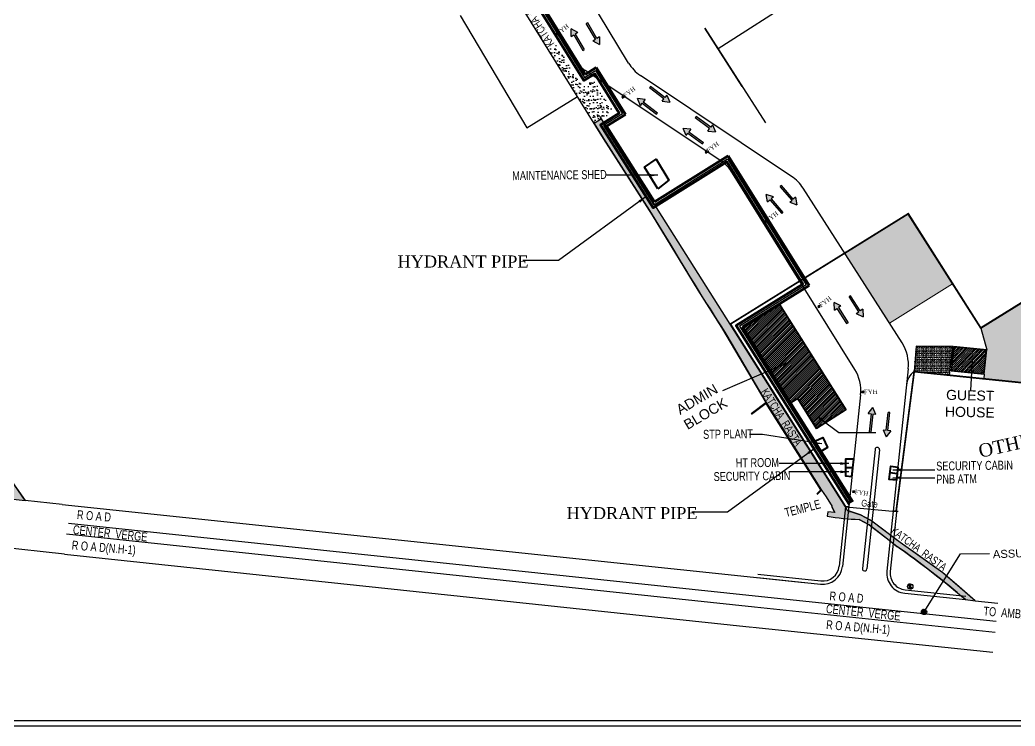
# Model space of a CAD drawing. Header units: inches. Extents: x -1774894 to -657573, y 144736 to 934842.
# Drawn here: x -1333453 to -887333, y 144736 to 461071 of the extents above; entities that cross this region are included whole.
import ezdxf

# ---------------------------------------------------------------- set-up
doc = ezdxf.new("R2010")
doc.units = ezdxf.units.IN
doc.header["$MEASUREMENT"] = 0
for name, color, linetype in [('6', 6, 'Continuous'), ('7', 7, 'Continuous'), ('A-ANNO-DIMS', 8, 'Continuous'), ('A-ANNO-TEXT', 7, 'Continuous'), ('A-OTHERS PROPERTY-HATCH', 9, 'Continuous'), ('A-WALL-PRHT-EXTR', 8, 'Continuous'), ('C-ROAD-OTLN', 142, 'Continuous'), ('FENCE EXIM AREA', 7, 'FENCELINE1'), ('HATCH', 9, 'Continuous'), ('hatch - 3', 42, 'Continuous'), ('I-LEGEND-TEXT', 1, 'Continuous'), ('siding cl', 7, 'Continuous')]:
    doc.layers.add(name, color=color, linetype=linetype)
for name, color, linetype, lineweight in [('IR PROP. DETAILS', 190, 'Continuous', 0), ('P FIRE', 6, 'Continuous', 35), ('P FIXTURE', 54, 'Continuous', 30), ('P TEXT', 255, 'Continuous', 20)]:
    doc.layers.add(name, color=color, linetype=linetype, lineweight=lineweight)
doc.layers.add('PAVED AREA', color=7, linetype='Continuous', true_color=0xf2f2f2)
doc.styles.add('2MM', font='romans', dxfattribs={"height": 0.078740157480315})
doc.styles.add('ANNO', font='arial.ttf')
doc.styles.add('ARIAL', font='arial.ttf')
doc.styles.add('SWISS', font='swisscl.ttf')
doc.styles.add('TIMES', font='times.ttf')
doc.linetypes.add('FENCELINE1', pattern='A,0.25,-0.1,[133,ltypeshp.shx,S=0.1,R=0,X=-0.1,Y=0],-0.1,1', length=1.45)
doc.dimstyles.new('Architectural Metric', dxfattribs={"dimscale": 1500, "dimtxt": 2.38, "dimasz": 1.5, "dimexe": 1.5, "dimexo": 2.38, "dimgap": 0.5, "dimtad": 1, "dimtoh": 1, "dimdec": 0, "dimrnd": 1, "dimzin": 0, "dimdsep": 46, "dimtxsty": 'ANNO', "dimblk": 'ARCHTICK', "dimcen": 2.38, "dimdle": 1.5, "dimclrd": 256, "dimclre": 256, "dimclrt": 256, "dimadec": 0, "dimazin": 0, "dimtfac": 1, "dimtdec": 0, "dimtofl": 0, "dimtmove": 0, "dimatfit": 3, "dimfxl": 1, "dimtolj": 1, "dimtzin": 0, "dimlwd": 25, "dimarcsym": 0})
pattern_1 = [(90, (-1267735.336514018, 1.455192e-10), (-353.5533905, 353.5533905), [93.75, -613.3567814999999]), (45, (-1267735.336514018, 1.455192e-10), (-353.5533905932737, 353.5533905932738), [93.75, -406.25]), (135, (-1267735.336514018, 1.455192e-10), (-353.5533905932738, -353.5533905932737), [93.75, -406.25])]
pattern_2 = [(37.5, (-2076079.728317157, 92123.79814819814), (-94.49003716441223, 2890.235653519738), [0, -2280, 0, -2550, 0, -2437.5]), (7.5, (-2076079.728317157, 92123.79814819814), (2654.665057901591, 4233.219097844611), [0, -1230, 0, -2055, 0, -787.5]), (327.5, (-2077924.728317157, 92123.79814819814), (4671.212792627242, 8.488580305447414), [0, -750, 0, -2700, 0, -3525]), (317.5, (-2077924.728317157, 92123.79814819814), (4509.189906858441, 1316.513347401374), [0, -375, 0, -1770, 0, -2025])]

# ---------------------------------------------------------------- blocks, each defined once
blk = doc.blocks.new('_ArchTick')
at = {"color": 0, "linetype": 'ByBlock', "const_width": 0.15}
blk.add_lwpolyline([(-0.5, -0.5), (0.5, 0.5)], dxfattribs=at)
blk = doc.blocks.new('A$C504613C0')
at = {"layer": 'P FIXTURE', "ltscale": 7.5}
blk.add_hatch(color=256, dxfattribs=at).paths.add_polyline_path([(900.0002191355453, 2041.371434570785), (0.0002191355451941, 2041.371434570785), (0.0002191355451941, 1441.371434570785)])
blk.add_line((900.0002191355452, 2041.371434570785), (0.0002191355451941, 1441.371434570785), dxfattribs=at)
blk.add_lwpolyline([(0.0002191355451941, 2041.371434570785), (0.0002191355451941, 1441.371434570785), (900.0002191355452, 1441.371434570785), (900.0002191355452, 2041.371434570785)], close=True, dxfattribs=at)
at = {"layer": 'P TEXT', "ltscale": 3, "insert": (942.0070013701916, 2748.13721560211), "char_height": 2000, "width": 301259.3275779793, "attachment_point": 1, "style": '2MM'}
blk.add_mtext('{\\fBookman Old Style|b0|i0|c0|p18;FYH}', dxfattribs=at)
blk = doc.blocks.new('XZCZXDC')
at = {"layer": 'IR PROP. DETAILS'}
h = blk.add_hatch(color=256, dxfattribs=at)
h.set_gradient(color1=(96, 92, 93), color2=(117, 112, 114), one_color=1, tint=0.449999988079071, name='CYLINDER')
h.paths.add_polyline_path([(-17331.49261007831, 724407.753500686), (-17331.4926100783, 723057.2420925321), (-25421.62979513594, 723057.2420925321), (-25421.62979513594, 722285.5229168712), (-17331.49261007831, 722285.5229168711), (-17331.4926100783, 720935.0115087171), (-14359.78043386733, 722671.3825047016)])
at = {"layer": 'siding cl'}
for p, q in [((-17331.49261007831, 723057.2420925321), (-25421.62979513593, 723057.2420925321)), ((-25421.62979513593, 723057.2420925321), (-25421.62979513594, 722285.5229168712)), ((-17331.49261007831, 724407.753500686), (-17331.49261007831, 723057.2420925321)), ((-17331.49261007831, 722285.5229168711), (-25421.62979513594, 722285.5229168711)), ((-17331.49261007831, 720935.0115087172), (-17331.49261007831, 722285.5229168711))]:
    blk.add_line(p, q, dxfattribs=at)
for points in [[(-17331.49261007831, 724407.753500686), (-14359.78043386713, 722671.3825047016)], [(-17331.49261007831, 720935.0115087172), (-14359.78043386713, 722671.3825047016)]]:
    blk.add_lwpolyline(points, dxfattribs=at)

msp = doc.modelspace()

# ---------------------------------------------------------------- hatches: boundary and pattern name
at = {"layer": '7', "linetype": 'Continuous'}
h = msp.add_hatch(dxfattribs=at)
h.set_pattern_fill('ANSI31', color=256, scale=1000.000000000068, angle=12.62264734379995, style=0)
h.set_pattern_definition([(57.62264734379995, (-4009635.417093687, -2006389.510975949), (-105.5674570223859, 66.9366268781811), [])])
h.paths.add_polyline_path([(-933764.4721319488, 208327.1000759935, 0.3804091175467957), (-935310.5844537254, 207934.6991297582), (-934363.080807177, 207271.4670621827)])
h.paths.add_polyline_path([(-933344.6432808288, 206558.5828123365), (-934363.080807177, 207271.4670621828), (-934947.4985517357, 206240.8594372971, 0.39300515389539)])
h = msp.add_hatch(dxfattribs=at)
h.set_pattern_fill('ANSI31', color=256, scale=1000.000000000068, angle=12.62264734379995, style=0)
h.set_pattern_definition([(57.62264734379995, (-4003455.48204229, -2017767.86124128), (-105.5674570223859, 66.9366268781811), [])])
h.paths.add_polyline_path([(-927584.5370805528, 196948.7498106626, 0.3804091175461606), (-929130.6494023273, 196556.3488644276), (-928183.1457557798, 195893.1167968525)])
h.paths.add_polyline_path([(-927164.7082294308, 195180.2325470054), (-928183.1457557798, 195893.1167968525), (-928767.5635003384, 194862.5091719658, 0.3930051538956505)])
at = {"layer": 'A-OTHERS PROPERTY-HATCH', "linetype": 'Continuous'}
h = msp.add_hatch(dxfattribs=at)
h.set_pattern_fill('AR-SAND', color=256, scale=1500, style=0)
h.set_pattern_definition(pattern_2)
edge = h.paths.add_edge_path()
edge.add_line((-1331064.197090631, 245833.6199361929), (-1338763.831338587, 256897.8881470984))
edge.add_line((-1338763.831338587, 256897.8881470984), (-1347045.875589505, 267266.0533633778))
edge.add_line((-1347045.875589505, 267266.0533633778), (-1361755.999232891, 286073.1304749207))
edge.add_line((-1361755.999232891, 286073.1304749206), (-1380429.733749721, 310003.1137749031))
edge.add_line((-1380429.733749721, 310003.1137749031), (-1400350.711506605, 335498.0714486162))
edge.add_line((-1400350.711506605, 335498.0714486162), (-1415715.576276043, 355162.0950592942))
edge.add_line((-1415715.576276043, 355162.0950592942), (-1420404.181562288, 360893.9645612092))
edge.add_line((-1420404.181562288, 360893.9645612092), (-1423483.695495385, 364658.7028823526))
edge.add_line((-1423483.695495385, 364658.7028823525), (-1425585.371958609, 367228.0245648119))
edge.add_line((-1425585.371958609, 367228.024564812), (-1427837.789095036, 369981.6283129792))
edge.add_line((-1427837.789095037, 369981.6283129792), (-1430370.09538735, 373077.3995115058))
edge.add_line((-1430370.09538735, 373077.3995115058), (-1433065.037586873, 376371.9948249964))
edge.add_line((-1433065.037586873, 376371.9948249964), (-1436810.406672419, 380950.7481053883))
edge.add_line((-1436810.406672419, 380950.7481053883), (-1440685.54071896, 385688.1404216835))
edge.add_line((-1440685.54071896, 385688.1404216835), (-1444603.776509049, 390478.2250748767))
edge.add_line((-1444603.776509049, 390478.2250748767), (-1448377.847784, 395092.0670850819))
edge.add_line((-1448377.847784, 395092.0670850819), (-1451676.016845983, 399124.1136115829))
edge.add_line((-1451676.016845983, 399124.1136115829), (-1455745.054625947, 404098.5552907615))
edge.add_line((-1455745.054625947, 404098.5552907614), (-1458661.559415597, 407676.9631265055))
edge.add_line((-1458661.559415597, 407676.9631265055), (-1461570.272760208, 411390.2146308623))
edge.add_line((-1461570.272760208, 411390.2146308623), (-1464584.510070304, 415238.1775959775))
edge.add_line((-1464584.510070304, 415238.1775959775), (-1468638.487898023, 420413.4690337867))
edge.add_line((-1468638.487898023, 420413.4690337867), (-1472819.417581726, 425750.8266893237))
edge.add_line((-1472819.417581726, 425750.8266893237), (-1477684.907430902, 431962.0910393685))
edge.add_line((-1477684.907430902, 431962.0910393686), (-1482333.986753037, 437897.0865997862))
edge.add_line((-1482333.986753037, 437897.0865997862), (-1486841.11203765, 443650.864219165))
edge.add_line((-1486841.11203765, 443650.864219165), (-1491642.205564099, 449779.9204882102))
edge.add_line((-1491642.205564099, 449779.9204882102), (-1495719.595310005, 454985.0994845823))
edge.add_line((-1495719.595310005, 454985.0994845823), (-1499253.293052144, 459496.2035028753))
edge.add_line((-1499253.293052144, 459496.2035028753), (-1502896.210212746, 464146.7365820158))
edge.add_line((-1502896.210212745, 464146.7365820159), (-1506814.747180752, 469149.1247748177))
edge.add_line((-1506814.747180752, 469149.1247748176), (-1512771.630488106, 476753.6575292369))
edge.add_line((-1512771.630488106, 476753.6575292369), (-1518653.614322038, 484262.5739236341))
edge.add_line((-1518653.614322039, 484262.5739236341), (-1521182.213779247, 487461.4928682192))
edge.add_line((-1521182.213779247, 487461.4928682192), (-1523480.428812507, 490352.1750284416))
edge.add_line((-1523480.428812507, 490352.1750284417), (-1526732.931117119, 493764.7774493112))
edge.add_line((-1526732.931117119, 493764.7774493112), (-1531743.926606373, 498977.1612433774))
edge.add_line((-1531743.926606373, 498977.1612433774), (-1539031.449579113, 506557.5645232161))
edge.add_line((-1539031.449579113, 506557.5645232161), (-1548518.27057789, 516425.6540350262))
edge.add_line((-1548518.27057789, 516425.6540350262), (-1555786.836360849, 523986.3382492597))
edge.add_line((-1555786.836360849, 523986.3382492596), (-1560732.286511516, 529130.5424847213))
edge.add_line((-1560732.286511516, 529130.5424847213), (-1565583.101286366, 534176.3080166732))
edge.add_line((-1565583.101286366, 534176.3080166733), (-1569988.88737723, 538759.1594818948))
edge.add_line((-1569988.88737723, 538759.1594818948), (-1572698.207764247, 541686.8324729571))
edge.add_line((-1572698.207764247, 541686.8324729571), (-1576082.050277356, 545544.9050503367))
edge.add_line((-1576082.050277357, 545544.9050503367), (-1579910.575119368, 549909.9801528448))
edge.add_line((-1579910.575119368, 549909.9801528448), (-1583409.789383583, 553899.5933050063))
edge.add_line((-1583409.789383583, 553899.5933050063), (-1587419.111680516, 558470.8037995108))
edge.add_line((-1587419.111680517, 558470.8037995108), (-1593807.68499608, 553927.2765661788))
edge.add_line((-1593807.68499608, 553927.2765661788), (-1588968.988123816, 548667.1828352915))
edge.add_line((-1588968.988123816, 548667.1828352915), (-1581009.060771569, 540014.0340497422))
edge.add_line((-1581009.060771569, 540014.034049742), (-1572711.759413545, 530994.1297224431))
edge.add_line((-1572711.759413546, 530994.1297224431), (-1564415.461366285, 521975.3160831524))
edge.add_line((-1564415.461366285, 521975.3160831524), (-1555005.841804762, 511746.2229673354))
edge.add_line((-1555005.841804762, 511746.2229673354), (-1544067.13848324, 499854.8798465466))
edge.add_line((-1544067.13848324, 499854.8798465466), (-1534690.786403476, 489661.9514413658))
edge.add_line((-1534690.786403476, 489661.9514413658), (-1526905.514328908, 481198.6684720553))
edge.add_line((-1526905.514328908, 481198.6684720553), (-1522595.522192173, 475909.7815782527))
edge.add_line((-1522595.522192173, 475909.7815782527), (-1515758.756863112, 467237.5778077936))
edge.add_line((-1515758.756863112, 467237.5778077936), (-1495331.188129842, 441325.9031980258))
edge.add_line((-1495331.188129842, 441325.9031980258), (-1481552.671530299, 423848.3245691427))
edge.add_line((-1481552.671530299, 423848.3245691427), (-1455882.218445061, 391286.2298766567))
edge.add_line((-1455882.218445061, 391286.2298766567), (-1429991.068903051, 359586.5019568664))
edge.add_line((-1429991.068903051, 359586.5019568664), (-1404518.726367236, 328867.965153771))
edge.add_line((-1404518.726367236, 328867.965153771), (-1370937.453327902, 288454.6290353383))
edge.add_line((-1370937.453327902, 288454.6290353383), (-1349501.547191259, 263070.6268640359))
edge.add_arc((-1357639.324186458, 257065.0420080089), 10113.87482058791, -61.089375583790286, 36.42689454556847, ccw=False)
edge.add_line((-1352749.824874008, 248211.609884811), (-1331064.197090632, 245833.6199361929))
h = msp.add_hatch(dxfattribs=at)
h.set_pattern_fill('AR-SAND', color=256, scale=1500, style=0)
h.set_pattern_definition([(37.5, (-1097809.802891887, 453737.1754866317), (-94.49003716441223, 2890.235653519738), [0, -2280, 0, -2550, 0, -2437.5]), (7.5, (-1097809.802891887, 453737.1754866317), (2654.665057901591, 4233.219097844611), [0, -1230, 0, -2055, 0, -787.5]), (327.5, (-1099654.802891887, 453737.1754866317), (4671.212792627242, 8.488580305446746), [0, -750, 0, -2700, 0, -3525]), (317.5, (-1099654.802891887, 453737.1754866317), (4509.18990685844, 1316.513347401374), [0, -375, 0, -1770, 0, -2025])])
h.paths.add_polyline_path([(-1114294.183856231, 476302.9695448612), (-1110696.274230887, 478534.6637205224), (-1081325.421927544, 431132.1077786071), (-1084852.388662653, 428939.687252741), (-1093044.401155863, 442118.2518648977), (-1111371.327738332, 471600.9444644927)])
h = msp.add_hatch(dxfattribs=at)
h.set_pattern_fill('AR-SAND', color=256, scale=1500, style=0)
h.set_pattern_definition([(37.5, (-1074418.451968813, 425550.6620819962), (-94.49003716441223, 2890.235653519738), [0, -2280, 0, -2550, 0, -2437.5]), (7.5, (-1074418.451968813, 425550.6620819962), (2654.665057901591, 4233.219097844611), [0, -1230, 0, -2055, 0, -787.5]), (327.5, (-1076263.451968813, 425550.6620819962), (4671.212792627242, 8.488580305446746), [0, -750, 0, -2700, 0, -3525]), (317.5, (-1076263.451968813, 425550.6620819962), (4509.18990685844, 1316.513347401374), [0, -375, 0, -1770, 0, -2025])])
h.paths.add_polyline_path([(-1067522.32401237, 419956.3944556548), (-1076351.85616047, 434206.6581956578), (-1084844.721684256, 428927.3533152294), (-1076002.1612755, 414702.2463857293)])
h = msp.add_hatch(dxfattribs=at)
h.set_pattern_fill('AR-SAND', color=256, scale=1500, style=0)
h.set_pattern_definition(pattern_2)
edge = h.paths.add_edge_path()
edge.add_line((-999858.758778756, 300700.4474011751), (-1015093.689132324, 324819.5897173077))
edge.add_line((-1015093.689132324, 324819.5897173077), (-1047388.3655691, 375876.0002403563))
edge.add_line((-1047388.3655691, 375876.0002403563), (-1072728.791063608, 416730.4423578078))
edge.add_line((-1072728.791063608, 416730.4423578078), (-1075992.370290833, 414708.312927055))
edge.add_line((-1075992.370290833, 414708.312927055), (-1071815.090292624, 407966.4674145315))
edge.add_line((-1071815.090292624, 407966.4674145315), (-1062809.433017995, 393901.7697201008))
edge.add_line((-1062809.433017995, 393901.7697201008), (-1051159.861284297, 375707.9056069633))
edge.add_line((-1051159.861284297, 375707.9056069633), (-1045944.247319275, 367222.7101097586))
edge.add_line((-1045944.247319275, 367222.7101097586), (-1041638.008875847, 360118.195837041))
edge.add_line((-1041638.008875847, 360118.195837041), (-1037410.170603796, 353143.0276615782))
edge.add_line((-1037410.170603796, 353143.0276615782), (-1035039.121652574, 349231.2259031339))
edge.add_line((-1035039.121652574, 349231.2259031339), (-1033095.500008591, 346024.6018641118))
edge.add_line((-1033095.500008591, 346024.6018641118), (-1031222.59652946, 342934.6500015458))
edge.add_line((-1031222.59652946, 342934.6500015458), (-1029458.644286838, 340024.4479658836))
edge.add_line((-1029458.644286838, 340024.4479658836), (-1027862.403311714, 337525.4640121954))
edge.add_line((-1027862.403311714, 337525.4640121954), (-1025748.175867866, 334215.5499459824))
edge.add_line((-1025748.175867866, 334215.5499459824), (-1024098.424936267, 331632.7938521981))
edge.add_line((-1024098.424936267, 331632.7938521981), (-1022245.985931815, 328732.7208560423))
edge.add_line((-1022245.985931815, 328732.7208560423), (-1020700.618335252, 326313.381366237))
edge.add_line((-1020700.618335252, 326313.381366237), (-1018926.989329672, 323536.6888155435))
edge.add_line((-1018926.989329672, 323536.6888155435), (-1017048.890934727, 320386.5158552645))
edge.add_line((-1017048.890934727, 320386.5158552645), (-1014231.640176471, 315625.8921934687))
edge.add_line((-1014231.640176471, 315625.8921934687), (-1011087.282161404, 310312.5188191569))
edge.add_line((-1011087.282161404, 310312.5188191569), (-1007024.027681822, 303446.3833277736))
edge.add_line((-1007024.027681822, 303446.3833277736), (-1003805.467641896, 298007.6224939804))
edge.add_line((-1003805.467641896, 298007.6224939804), (-998873.8258204958, 289674.075798626))
edge.add_line((-998873.8258204958, 289674.075798626), (-994398.6052456556, 282600.4631633827))
edge.add_line((-994398.6052456556, 282600.4631633827), (-988800.7336113172, 273752.3684469472))
edge.add_line((-988800.7336113172, 273752.3684469472), (-974064.8603434296, 250460.5870484823))
edge.add_line((-974064.8603434296, 250460.5870484823), (-972030.0547466791, 247362.7965159493))
edge.add_line((-972030.0547466791, 247362.7965159493), (-969394.7909175128, 243057.3820668661))
edge.add_line((-969394.7909175128, 243057.3820668661), (-969522.5037186298, 242892.7695762389))
edge.add_line((-969522.5037186298, 242892.7695762389), (-968101.3514053308, 240478.24617788))
edge.add_line((-968101.3514053308, 240478.24617788), (-971287.0027448314, 240782.1592058981))
edge.add_line((-971287.0027448314, 240782.1592058981), (-971509.4791815126, 238791.2901795244))
edge.add_arc((-953535.2531459203, 340738.8795232676), 103519.9679993145, 260.0010272246634, 267.9909419407226)
edge.add_line((-957164.4036909266, 237282.5455417237), (-952706.17486617, 234873.0607956181))
edge.add_line((-952706.17486617, 234873.0607956181), (-943257.7885276206, 227547.1017845499))
edge.add_line((-943257.7885276206, 227547.1017845499), (-940302.4882491172, 225255.6619629813))
edge.add_line((-940302.4882491172, 225255.6619629813), (-939873.6849107174, 224958.8877522408))
edge.add_line((-939873.6849107174, 224958.8877522408), (-939137.9241790331, 224447.4223950265))
edge.add_line((-939137.9241790331, 224447.4223950265), (-938303.5769378092, 223863.9730644908))
edge.add_line((-938303.5769378092, 223863.9730644908), (-936964.0998909622, 222919.5651833118))
edge.add_line((-936964.0998909622, 222919.5651833118), (-935682.180312355, 222006.7431367034))
edge.add_line((-935682.180312355, 222006.7431367034), (-933738.199282098, 220605.5007380593))
edge.add_line((-933738.199282098, 220605.5007380593), (-932470.1532453292, 219680.3201913535))
edge.add_line((-932470.1532453292, 219680.3201913535), (-929679.097373244, 217612.3998283287))
edge.add_line((-929679.097373244, 217612.3998283287), (-926431.7278954034, 215150.7232912967))
edge.add_line((-926431.7278954034, 215150.7232912967), (-924039.1146422588, 213297.78411893))
edge.add_line((-924039.1146422588, 213297.78411893), (-921963.3824834166, 211662.7018598831))
edge.add_line((-921963.3824834166, 211662.7018598831), (-919457.1590824215, 209653.7064370024))
edge.add_line((-919457.1590824215, 209653.7064370024), (-916895.9679139482, 207560.4566368642))
edge.add_line((-916895.9679139482, 207560.4566368642), (-913226.6428043214, 204488.8029280393))
edge.add_line((-913226.6428043214, 204488.8029280393), (-909621.4762987248, 201384.766940225))
edge.add_line((-909621.4762987248, 201384.766940225), (-905197.6401521278, 200916.9939128714))
edge.add_line((-905197.6401521278, 200916.9939128714), (-913628.0854101864, 208187.2804388435))
edge.add_line((-913628.0854101864, 208187.2804388435), (-919722.720707674, 213443.2003253625))
edge.add_line((-919722.720707674, 213443.2003253625), (-926572.558056065, 218282.1587194231))
edge.add_line((-926572.558056065, 218282.1587194231), (-932884.4941136081, 222741.125321834))
edge.add_line((-932884.4941136081, 222741.125321834), (-935232.8227722698, 224400.0646654833))
edge.add_line((-935232.8227722698, 224400.0646654833), (-936955.8549037226, 225617.2732460181))
edge.add_line((-936955.8549037226, 225617.2732460181), (-938199.497206442, 226495.8245245185))
edge.add_line((-938199.497206442, 226495.8245245185), (-941032.573307045, 228619.0332778404))
edge.add_line((-941032.573307045, 228619.0332778404), (-952081.8023508902, 237030.0151210873))
edge.add_line((-952081.8023508902, 237030.0151210873), (-956603.0566720938, 239324.513838239))
edge.add_line((-956603.0566720938, 239324.513838239), (-962457.4795746956, 241382.3978188093))
edge.add_line((-962457.4795746956, 241382.3978188093), (-963357.8303986765, 242914.0928961876))
edge.add_line((-963357.8303986765, 242914.0928961876), (-967959.7435581431, 250199.6003349329))
edge.add_line((-967959.7435581431, 250199.6003349329), (-971794.3441364906, 256270.338758297))
edge.add_line((-971794.3441364906, 256270.338758297), (-976025.8736432478, 262969.4742331421))
edge.add_line((-976025.8736432478, 262969.4742331421), (-977839.3656768426, 265840.4996617027))
edge.add_line((-977839.3656768426, 265840.4996617027), (-979674.3477597804, 268745.5470087398))
edge.add_line((-979674.3477597804, 268745.5470087398), (-981434.2532075848, 271531.736966516))
edge.add_line((-981434.2532075848, 271531.736966516), (-983144.343710719, 274239.0625178204))
edge.add_line((-983144.343710719, 274239.0625178204), (-987713.1577568998, 281472.169177213))
edge.add_line((-987713.1577568998, 281472.169177213), (-994539.3069207602, 292278.970346194))
edge.add_line((-994539.3069207602, 292278.970346194), (-999858.758778756, 300700.4474011751))
h.paths.add_polyline_path([(-1002694.945561278, 294305.6691050086), (-997638.2091908568, 297535.1299392754), (-973647.928707732, 259970.8026161456), (-978704.6650781533, 256741.3417818789)], flags=25)
at = {"layer": 'HATCH'}
h = msp.add_hatch(dxfattribs=at)
h.set_pattern_fill('GRASS', color=3, scale=500, style=0)
h.set_pattern_definition(pattern_1)
h.paths.add_polyline_path([(-935262.1972928684, 374056.7513952767), (-963633.6578331266, 356453.7436503214), (-943696.5763527418, 325280.5334282599), (-915384.1439029016, 342846.917329641)])
h = msp.add_hatch(dxfattribs=at)
h.set_pattern_fill('GRASS', color=3, scale=500, style=0)
h.set_pattern_definition(pattern_1)
h.paths.add_polyline_path([(-854916.6121120177, 328979.4468745337), (-865609.5829869213, 346030.2456269656), (-902736.755418927, 322989.6964939371), (-900014.7864231043, 313278.7815633485), (-901127.3152352998, 302335.1861924462), (-901327.5406763608, 300365.6316191997), (-875252.5672762081, 297714.8428974188)])
h.paths.add_polyline_path([(-877010.0868939314, 313810.4976664736), (-867287.3879065197, 329095.0773341323), (-872889.2622290028, 338276.0773812626), (-867791.0353751024, 341439.9581355471), (-860218.373166804, 329029.0027857903), (-871947.540204531, 310590.1528064247)], flags=16)
h.paths.add_polyline_path([(-886650.1530766438, 330967.9972031974), (-865121.1208185793, 330967.9972031972), (-865121.1208185793, 324495.5957695055), (-886650.1530766438, 324495.5957695056)], flags=24)
h = msp.add_hatch(dxfattribs=at)
h.set_pattern_fill('GRASS', color=3, scale=500, style=0)
h.set_pattern_definition(pattern_1)
h.paths.add_polyline_path([(-915171.9590650746, 314832.8529567737), (-931671.4853407788, 314957.8836623864), (-932650.617749695, 303549.9439543747), (-916689.5957628518, 301927.3422196947)])
at = {"layer": 'PAVED AREA', "true_color": 0xeddbff}
h = msp.add_hatch(dxfattribs=at)
h.set_pattern_fill('ANSI31', scale=5000, style=0)
h.set_pattern_definition([(45, (-2577963.084956073, 278275.0951182855), (-441.9417382415922, 441.9417382415922), [])])
h.paths.add_polyline_path([(-963339.989981986, 286429.8521781336), (-976250.1734545346, 278275.0951182855), (-984661.2686538385, 291591.0996822679), (-988465.841386312, 289187.9296253941), (-1009704.524311671, 322811.8979753184), (-992989.7681066156, 333369.8250920592)])
h = msp.add_hatch(dxfattribs=at)
h.set_pattern_fill('ANSI31', scale=5000, angle=181.273381651219, style=0)
h.set_pattern_definition([(226.273381651219, (-545264.1022492355, 626246.6977416057), (451.6538120321724, -432.0113818834027), [])])
h.paths.add_polyline_path([(-915831.1975741104, 304031.0176010529), (-901306.0619000036, 302554.3884503207), (-900233.9886809788, 313100.0348986447), (-914759.1243550854, 314576.664049377)])

# ---------------------------------------------------------------- linework, layer by layer
msp.add_line((-959535.2059111666, 487102.1170702981), (-1020481.290676093, 448123.5502427848))
at = {"layer": '6', "ltscale": 0.2}
msp.add_line((-1311596.706681252, 235615.6778500955), (-1003833.20737069, 203147.6732514551), dxfattribs=at)
at = {"layer": '6', "linetype": 'Continuous'}
for p, q in [((-1312510.174431959, 230791.2814777879), (-1004167.911343051, 198198.9248445606)), ((-1003833.20737069, 203147.6732514551), (-895821.9978379871, 191694.1384424101)), ((-1004167.911343051, 198198.9248445606), (-896305.6474375132, 186751.1479248325))]:
    msp.add_line(p, q, dxfattribs=at)
at = {"layer": '7', "linetype": 'Continuous'}
for p, q in [((-935310.5844537256, 207934.6991297583), (-933344.6432808297, 206558.5828123371)), ((-933764.4721319492, 208327.1000759927), (-934947.498551736, 206240.8594372961)), ((-929130.6494023282, 196556.3488644282), (-927164.7082294332, 195180.232547007)), ((-927584.5370805528, 196948.7498106625), (-928767.5635003386, 194862.5091719655))]:
    msp.add_line(p, q, dxfattribs=at)
for centre in [(-934316.9656410275, 207261.8531926721), (-928137.0305896302, 195883.5029273405)]:
    msp.add_circle(centre, 1200.000000000082, dxfattribs=at)
at = {"layer": 'A-ANNO-DIMS'}
msp.add_lwpolyline([(-935206.800292497, 374435.642443917), (-935184.0607246445, 374399.4416445376)], dxfattribs=at)
at = {"layer": 'A-OTHERS PROPERTY-HATCH', "linetype": 'Continuous'}
msp.add_lwpolyline([(-999858.758778756, 300700.4474011751), (-1015093.689132324, 324819.5897173077), (-1047388.3655691, 375876.0002403563), (-1072728.791063608, 416730.4423578078), (-1075992.370290833, 414708.312927055), (-1071815.090292624, 407966.4674145315), (-1062809.433017995, 393901.7697201008), (-1051159.861284297, 375707.9056069633), (-1045944.247319275, 367222.7101097586), (-1041638.008875847, 360118.195837041), (-1037410.170603796, 353143.0276615782), (-1035039.121652574, 349231.2259031339), (-1033095.500008591, 346024.6018641118), (-1031222.59652946, 342934.6500015458), (-1029458.644286838, 340024.4479658836), (-1027862.403311714, 337525.4640121954), (-1025748.175867866, 334215.5499459824), (-1024098.424936267, 331632.7938521981), (-1022245.985931815, 328732.7208560423), (-1020700.618335252, 326313.381366237), (-1018926.989329672, 323536.6888155435), (-1017048.890934727, 320386.5158552645), (-1014231.640176471, 315625.8921934687), (-1011087.282161404, 310312.5188191569), (-1007024.027681822, 303446.3833277736), (-1003805.467641896, 298007.6224939804), (-998873.8258204958, 289674.075798626), (-994398.6052456556, 282600.4631633827), (-988800.7336113172, 273752.3684469472), (-974064.8603434296, 250460.5870484823), (-972030.0547466791, 247362.7965159493), (-969394.7909175128, 243057.3820668661), (-969522.5037186298, 242892.7695762389), (-968101.3514053308, 240478.24617788), (-971287.0027448314, 240782.1592058981), (-971509.4791815126, 238791.2901795244, 0.0348767105439598), (-957164.4036909266, 237282.5455417237), (-952706.17486617, 234873.0607956181), (-943257.7885276206, 227547.1017845499), (-940302.4882491172, 225255.6619629813), (-939873.6849107174, 224958.8877522408), (-939137.9241790331, 224447.4223950265), (-938303.5769378092, 223863.9730644908), (-936964.0998909622, 222919.5651833118), (-935682.180312355, 222006.7431367034), (-933738.199282098, 220605.5007380593), (-932470.1532453292, 219680.3201913535), (-929679.097373244, 217612.3998283287), (-926431.7278954034, 215150.7232912967), (-924039.1146422588, 213297.78411893), (-921963.3824834166, 211662.7018598831), (-919457.1590824215, 209653.7064370024), (-916895.9679139482, 207560.4566368642), (-913226.6428043214, 204488.8029280393), (-909621.4762987248, 201384.766940225), (-905197.6401521278, 200916.9939128714), (-913628.0854101864, 208187.2804388435), (-919722.720707674, 213443.2003253625), (-926572.558056065, 218282.1587194231), (-932884.4941136081, 222741.125321834), (-935232.8227722698, 224400.0646654833), (-936955.8549037226, 225617.2732460181), (-938199.497206442, 226495.8245245185), (-941032.573307045, 228619.0332778404), (-952081.8023508902, 237030.0151210873), (-956603.0566720938, 239324.513838239), (-962457.4795746956, 241382.3978188093), (-963357.8303986765, 242914.0928961876), (-967959.7435581431, 250199.6003349329), (-971794.3441364906, 256270.338758297), (-976025.8736432478, 262969.4742331421), (-977839.3656768426, 265840.4996617027), (-979674.3477597804, 268745.5470087398), (-981434.2532075848, 271531.736966516), (-983144.343710719, 274239.0625178204), (-987713.1577568998, 281472.169177213), (-994539.3069207602, 292278.970346194)], format="xyb", close=True, dxfattribs=at)
at = {"layer": 'A-WALL-PRHT-EXTR', "linetype": 'Continuous'}
for p, q in [((-935184.0607246445, 374399.4416445376), (-1015093.689132325, 324819.5897173075)), ((-935262.1972928684, 374056.7513952767), (-1014747.783342814, 324740.1014870316)), ((-902736.7554189268, 322989.6964939371), (-935262.1972928684, 374056.7513952767)), ((-902658.6318370852, 323332.4071326599), (-935184.0607246445, 374399.4416445376)), ((-902736.7554189268, 322989.6964939371), (-865609.5829869214, 346030.2456269654)), ((-902658.6318370852, 323332.4071326599), (-865529.9851838577, 346373.8711445848)), ((-963357.8303986754, 242914.0928961881), (-1015093.689132325, 324819.5897173075)), ((-963212.5279346725, 243152.1893246364), (-1014747.783342814, 324740.1014870316)), ((-902736.7554189268, 322989.6964939371), (-900014.7864231043, 313278.7815633484)), ((-940654.3611253904, 241151.8699055686), (-932650.617749695, 303549.9439543745)), ((-875252.5672762081, 297714.8428974188), (-932650.617749695, 303549.9439543745)), ((-940436.9785262042, 240881.612797528), (-932433.6315402105, 303276.5965481018)), ((-940436.9785262034, 240881.612797528), (-932433.6315401954, 303276.5965481008)), ((-875126.1443351967, 297450.7021770779), (-932433.6315402105, 303276.5965481018)), ((-901127.3152352998, 302335.1861924462), (-901327.5406763608, 300365.6316191996)), ((-963357.8303986754, 242914.0928961881), (-961917.864957495, 242786.4056218127)), ((-963212.5279346725, 243152.1893246364), (-961895.7831411253, 243035.4284990441)), ((-961917.864957495, 242786.4056218127), (-961895.7831411253, 243035.4284990441)), ((-941993.1877353076, 241019.6078539266), (-940436.9785262042, 240881.612797528)), ((-941978.9620274263, 241269.3273625191), (-940654.3611253904, 241151.8699055686)), ((-940408.3059157676, 241129.9631174607), (-939695.7758157118, 241047.6998935267)), ((-939724.448426152, 240799.3495735926), (-940436.9785262042, 240881.612797528))]:
    msp.add_line(p, q, dxfattribs=at)
at = {"layer": 'A-WALL-PRHT-EXTR'}
for p, q in [((-998873.8258204967, 289674.0757986278), (-1005659.370338231, 284574.4536575469)), ((-998940.230190868, 289311.4386591012), (-1005509.173172906, 284374.6016835053)), ((-974385.958024463, 250500.5226515293), (-998940.230190868, 289311.4386591012)), ((-974064.8603434277, 250460.5870484816), (-998873.8258204967, 289674.0757986278)), ((-974385.958024463, 250500.5226515293), (-976258.545832313, 248723.4567591291)), ((-974064.8603434277, 250460.5870484816), (-976086.4548233862, 248542.1154107102))]:
    msp.add_line(p, q, dxfattribs=at)
for points in [[(-963022.7053505224, 286358.2249302672), (-976321.8007024004, 277957.8104868223), (-984732.895901704, 291273.8150508043), (-988537.4686341782, 288870.64499393), (-1010021.808943135, 322883.5252231849), (-992918.140858749, 333687.1097235231), (-963022.7053505224, 286358.2249302672)], [(-963339.989981986, 286429.8521781336), (-976250.1734545346, 278275.0951182855), (-984661.2686538385, 291591.0996822679), (-988465.841386312, 289187.9296253941), (-1009704.524311671, 322811.8979753184), (-992989.7681066156, 333369.8250920592)], [(-915171.9590650746, 314832.8529567737), (-931671.4853407788, 314957.8836623862), (-932650.617749695, 303549.9439543745), (-916689.5957628518, 301927.3422196947)], [(-900014.7864231043, 313278.7815633484), (-914937.8710197893, 314795.8663072515), (-916050.3998319848, 303852.2709363491), (-901127.3152352998, 302335.1861924462)], [(-900233.9886809788, 313100.0348986447), (-914759.1243550854, 314576.664049377), (-915831.1975741102, 304031.017601053), (-901306.0619000036, 302554.3884503207)]]:
    msp.add_lwpolyline(points, close=True, dxfattribs=at)
at = {"layer": 'C-ROAD-OTLN', "linetype": 'Continuous'}
for p, q in [((-1060601.129827947, 441764.4596613342), (-1102837.271423884, 511397.3108282936)), ((-1103637.690981906, 474152.3563693222), (-1085401.421296999, 444087.0283154982)), ((-1019296.052010888, 397933.1282200958), (-1080003.597992238, 438450.2934906651)), ((-987528.1714642376, 391002.0816480243), (-1055314.04185286, 436243.431288298)), ((-959217.6096319202, 304543.919303253), (-1014011.457392476, 392480.5650215522)), ((-937989.0413022906, 316356.3491060689), (-982356.610364002, 385728.5668383029)), ((-935252.7586991246, 304765.3817022371), (-944833.4889619662, 214158.231718411)), ((-956594.3605486726, 293132.0002870237), (-964722.610038099, 216261.292064415)), ((-963357.8303986754, 242914.0928961881), (-966160.0058205104, 216413.2811875106)), ((-963212.5279346725, 243152.1893246364), (-963234.6097510424, 242903.1664474046)), ((-963234.6097510424, 242903.1664474046), (-940676.4429417602, 240902.847028335)), ((-940654.3611253904, 241151.8699055686), (-940676.4429417602, 240902.847028335)), ((-940477.8814300654, 240494.7847120661), (-943280.0568519002, 213993.9730033886))]:
    msp.add_line(p, q, dxfattribs=at)
at = {"layer": 'C-ROAD-OTLN'}
for p, q in [((-1071815.090292621, 407966.4674145313), (-1114273.712019104, 476270.0363152641)), ((-1049801.372789288, 373586.2692376202), (-1071815.090292621, 407966.4674145313)), ((-1029458.644286839, 340024.4479658854), (-1049801.372789288, 373586.2692376202)), ((-1018738.205585695, 323241.1397385107), (-1029458.644286839, 340024.4479658854)), ((-998873.8258204967, 289674.0757986278), (-1018738.205585695, 323241.1397385107)), ((-968122.1631644, 240480.231632044), (-969522.5037186298, 242892.7695762389)), ((-962457.4795746956, 241382.3978188093), (-956603.0566720938, 239324.513838239)), ((-952706.17486617, 234873.0607956182), (-957164.4036914104, 237282.5455417404)), ((-956603.0566720938, 239324.513838239), (-952081.8023508902, 237030.0151210874)), ((-938817.3964474716, 226932.3295927406), (-952077.6593639872, 237029.1009769476)), ((-940302.488249117, 225255.6619629813), (-952706.17486617, 234873.0607956182)), ((-1313505.825265142, 221711.6327672661), (-1387308.368251533, 229804.6290668109)), ((-919722.720707674, 213443.2003253623), (-938817.3964474716, 226932.3295927406)), ((-1313470.31454218, 221707.8089998839), (-1005128.051453271, 189115.4523666561)), ((-1002782.59665596, 211235.5520635419), (-974619.0916780604, 208257.5647358572)), ((-1002624.867130009, 212727.2361442518), (-974407.0738538116, 209743.5084137124)), ((-905197.6401521278, 200916.9939128714), (-919722.720707674, 213443.2003253623)), ((-936610.2840781022, 205746.9049700873), (-909463.7467727734, 202876.4510209348)), ((-936829.7616334084, 204261.7500784494), (-909621.4762987238, 201384.7669402248)), ((-905197.6401521316, 200916.9939128742), (-895024.8315437458, 199841.3289646878)), ((-1004948.63054077, 189098.2754818824), (-897361.4275450645, 177826.7192604886))]:
    msp.add_line(p, q, dxfattribs=at)
at = {"layer": 'C-ROAD-OTLN', "ltscale": 0.2}
for p, q in [((-1330992.902477976, 245731.1705611944), (-1338763.831338587, 256897.8881470984)), ((-1314455.164874331, 244012.3163492642), (-1331064.197090631, 245833.6199361928)), ((-1314455.164874331, 244012.3163492642), (-981884.6925593702, 209019.6036345953))]:
    msp.add_line(p, q, dxfattribs=at)
at = {"layer": 'C-ROAD-OTLN', "ltscale": 0.1}
msp.add_line((-968089.051530329, 240457.3488147253), (-971287.0027448314, 240782.1592058981), dxfattribs=at)
at = {"layer": 'C-ROAD-OTLN', "linetype": 'Continuous'}
for points in [[(-1588750.957572433, 561171.1175018542), (-1586870.124689179, 561907.337673886), (-1517471.189622856, 593220.6840184849), (-1475742.632474152, 611538.0651982748), (-1446241.183890718, 629846.2080235042), (-1332998.642959416, 700166.8756430543), (-1300148.971661828, 646897.494099342), (-1288701.180133282, 654327.4622760382), (-1257232.344826864, 600104.348356975), (-1227297.771472729, 550362.1846758592), (-1197119.025950007, 568837.8038058686), (-1135053.009777163, 467111.5109768681), (-1109719.225789208, 482653.6485351933), (-1080355.353632016, 435262.3580739296), (-1075384.964406265, 438342.0352124054), (-1063392.073717047, 418986.326160126), (-1071839.102444741, 413752.506417006), (-1049220.610459796, 378269.0346434033), (-1048975.024247539, 378422.078447735), (-1016206.791306749, 398840.1595889243), (-981046.9123994508, 342413.35363654), (-1010942.245976983, 323864.8227320123), (-980086.5409615692, 275015.6896372203), (-960928.110084959, 244685.0671701145)], [(-948138.547062694, 268491.0992883237), (-953783.5934988772, 215104.6083761798)]]:
    msp.add_lwpolyline(points, dxfattribs=at)
msp.add_lwpolyline([(-950127.4591703071, 268701.4053229242), (-955772.5055538391, 215314.9149087132, 0.9999999999999999), (-953783.593446226, 215104.608874113)], format="xyb", dxfattribs=at)
for centre, radius, start, end in [((-1070011.232726587, 453422.0213935433), 18000, 211.2391078332339, 236.2802339801327), ((-1045321.676586459, 451215.1591918966), 18000, 211.7825548633677, 236.2802339801327), ((-1029288.417276701, 382961.4003173778), 18000, 31.92727942215731, 56.28023398013275), ((-997520.5367303021, 376030.3537449304), 18000, 32.60128072963887, 56.28023398013275), ((-953152.9676676438, 306658.1360136408), 18000, 353.964017387935, 32.60128072836362), ((-974494.5695171924, 295024.7545984274), 18000, 353.964017387935, 31.92727942215731), ((-927073.9427943864, 296524.7526379325), 9000, 128.6416695232491, 173.964017387935), ((-949133.0031927698, 268596.2515843266), 1000.00000000001, 353.964017387935, 173.964017387935), ((-973672.7145223588, 217207.6692201169), 9000, 263.9640173950543, 353.964017387935), ((-973618.4262240602, 217201.9288172622), 7500, 263.9640173950543, 353.964017387935), ((-935883.3844777066, 213211.8545627091), 9000, 173.964017387935, 263.9640173950543), ((-935821.6364483506, 213205.3253736371), 7500, 173.964017387935, 263.9640173950543)]:
    msp.add_arc(centre, radius, start, end, dxfattribs=at)
at = {"layer": 'C-ROAD-OTLN'}
for centre, radius, start, end in [((-953535.2531459203, 340738.8795232651), 103519.9679993119, 260.0010272204335, 267.9909419348827), ((-1135766.095668277, -57624.10984284859), 343841.514541553, 48.87529105216301, 55.3563926483458)]:
    msp.add_arc(centre, radius, start, end, dxfattribs=at)
at = {"layer": 'FENCE EXIM AREA'}
for p, q in [((-1136047.626918766, 462981.7478611314), (-1106175.236401711, 412698.9839176381)), ((-1106175.236401711, 412698.9839176381), (-1083513.539009694, 426785.8677032576))]:
    msp.add_line(p, q, dxfattribs=at)
at = {"layer": 'hatch - 3', "linetype": 'Continuous'}
for points in [[(-1331064.197090631, 245833.6199361929), (-1338763.831338587, 256897.8881470984)], [(-1352749.824874008, 248211.609884811), (-1331064.197090631, 245833.6199361929)]]:
    msp.add_lwpolyline(points, dxfattribs=at)
at = {"layer": 'I-LEGEND-TEXT', "color": 7}
for points in [[(-1774893.882119313, 934841.9148884116), (-657572.5614603889, 934841.9148884118), (-657572.5614603887, 144736.1238510297), (-1774893.882119313, 144736.1238510295)], [(-1772593.882119313, 932541.9148884116), (-659872.5614603889, 932541.9148884118), (-659872.5614603887, 147036.1238510297), (-1772593.882119313, 147036.1238510295)]]:
    msp.add_lwpolyline(points, close=True, dxfattribs=at)
at = {"layer": 'IR PROP. DETAILS'}
msp.add_lwpolyline([(-963633.6578331268, 356453.7436503214), (-935262.1972928684, 374056.7513952767), (-915384.1439029016, 342846.9173296409), (-943696.5763527418, 325280.5334282599)], close=True, dxfattribs=at)
at = {"layer": 'P FIRE', "lineweight": 60}
for p, q in [((-1109393.542975316, 484026.6434734169), (-1080031.997533507, 436639.1081723705)), ((-1080031.997533507, 436639.1081723705), (-1075061.608307756, 439718.7853108462)), ((-1075061.608307756, 439718.7853108462), (-1062015.323618607, 418662.9700616165)), ((-1062015.323618607, 418662.9700616165), (-1070451.416167821, 413435.9264274318)), ((-1070451.416167821, 413435.9264274318), (-1048909.401917873, 379641.2130091635)), ((-1048909.401917873, 379641.2130091635), (-1015886.913796779, 400217.7220661851)), ((-1015886.913796779, 400217.7220661851), (-979668.3356188784, 342091.8483080853)), ((-979668.3356188784, 342091.8483080853), (-1009558.431591869, 323546.567070247)), ((-1009558.431591869, 323546.567070247), (-979241.0803543004, 275549.7274276027)), ((-979241.0803543004, 275549.7274276027), (-960082.6494776902, 245219.1049604969))]:
    msp.add_line(p, q, dxfattribs=at)
msp.add_lwpolyline([(-1445713.885506924, 628996.5278398771), (-1333323.28522194, 698788.1624674528), (-1300462.979182842, 645501.535512121), (-1289038.463957499, 652916.3966533995), (-1258093.254347094, 599595.5282572276), (-1227635.021160586, 548983.2010769707), (-1197451.053711187, 567462.0171035618), (-1135384.548824364, 465734.9232716225), (-1110044.908603101, 481280.6535969697), (-1080678.709730526, 433885.6079754889), (-1075708.320504775, 436965.2851139646), (-1064768.823815488, 419309.6822586356), (-1073226.78872166, 414069.0864065805), (-1049531.799596219, 376896.8258346521), (-1048446.138021391, 377573.38571194), (-1016526.668816718, 397462.5971116633), (-982425.4891800232, 342734.8589649948), (-1012326.060362097, 324183.0783937774), (-980932.0015688383, 274481.6518468377), (-961773.5706922278, 244151.029379732)], dxfattribs=at)
at = {"layer": 'P FIRE', "ltscale": 7.5}
for points, const_width in [([(-1093354.472660253, 454370.3731915676), (-1093668.064716181, 454154.3757527755)], 49.99999999999999), ([(-1063469.796881501, 426323.7409092933), (-1063783.388937429, 426107.7434705012)], 49.99999999999999), ([(-1026088.871519653, 401639.4472526553), (-1026402.463575581, 401423.4498138632)], 49.99999999999999), ([(-999460.9496052339, 370434.425636228), (-999774.5416611618, 370218.4281974358)], 49.99999999999999), ([(-975614.983715521, 332430.314993004), (-975928.575771449, 332214.3175542119)], 49.99999999999999), ([(-956014.20886272, 294388.1421194773), (-956394.8154544065, 294399.6960568902)], 49.99999999999999), ([(-960108.7383137064, 249801.3616288218), (-960483.4280597362, 249869.2031008426)], 50), ([(-961746.060414871, 240344.2515710684), (-961721.6269289384, 240604.3082030786)], 50), ([(-961721.6269289384, 240604.3082030786), (-961201.513664918, 240555.4412312133)], 50), ([(-961225.9471508506, 240295.3845992031), (-961201.513664918, 240555.4412312133)], 50)]:
    msp.add_lwpolyline(points, dxfattribs=dict(at, const_width=const_width))
at = {"layer": 'PAVED AREA'}
msp.add_line((-1009707.200312264, 431277.4043214986), (-1026351.06454276, 457301.4078385209), dxfattribs=at)
at = {"layer": 'PAVED AREA', "color": 1, "lineweight": 40}
for p, q in [((-960054.4672777258, 260408.9822332462), (-963394.894999907, 260408.9822332462)), ((-940221.2464995474, 257777.2600272403), (-943407.2014110883, 258174.5654824366))]:
    msp.add_line(p, q, dxfattribs=at)
at = {"layer": 'PAVED AREA'}
msp.add_lwpolyline([(-1026351.06454276, 457301.4078385211), (-999283.3902010464, 414978.9493931028)], dxfattribs=at)
at = {"layer": 'PAVED AREA', "color": 1, "lineweight": 40}
for points in [[(-1047492.017326933, 385414.1680643186), (-1053393.057145211, 395064.4475167844), (-1048278.346876455, 398734.6401887472), (-1042481.679540463, 389313.217106694), (-1047492.017326933, 385414.1680643186)], [(-974420.3271003098, 267751.8697947833), (-976867.7720222132, 272464.0329000486), (-973523.9154403334, 274073.464810541), (-971366.7027218177, 269591.5044987704), (-974420.3271003098, 267751.8697947833)], [(-959639.365096608, 264334.6981809169), (-963394.894999907, 264334.6981809169), (-963394.894999907, 256792.5879554982), (-960469.5694588436, 256483.2662855756), (-959639.365096608, 264334.6981809169)], [(-940533.6859455355, 254822.4489672402), (-943774.823830392, 255226.636031543), (-943039.5789917844, 261122.4949333301), (-939908.8070535592, 260732.0710872404), (-940533.6859455355, 254822.4489672402)]]:
    msp.add_lwpolyline(points, dxfattribs=at)

# ---------------------------------------------------------------- block references
at = {"layer": 'IR PROP. DETAILS'}
for p, rotation in [((-1690842.141485287, 73838.11943401527), 300.2244812051356), ((-469156.9273096382, 833300.9552129008), 120.2244812060785), ((-1464619.304372332, -162269.5185563368), 323.0980876381222), ((-634204.715652199, 1012341.12855422), 143.098087649108), ((-1444098.991798237, -175632.4944124028), 323.0980876381189), ((-613684.4030781039, 998978.1526981536), 143.098087649088), ((-461196.4995710605, 865966.4219185151), 130.7962195532454), ((-1522808.808345188, -104743.5591386353), 310.7962195408673), ((-367298.5001294577, 735824.1750218057), 122.5842189139807), ((-1556677.956009796, -73295.76132539385), 302.5842189124058), ((-231065.6247372518, 224593.7768589883), 83.87050553650337), ((-1665162.923475388, 337125.9909875961), 263.8705055365787)]:
    msp.add_blockref('XZCZXDC', p, dxfattribs=dict(at, rotation=rotation))
at = {"layer": 'P FIRE', "ltscale": 7.5}
for p, rotation in [((-1092301.092370572, 452983.735373518), 37.22267443200747), ((-1062416.416591818, 424937.1030912437), 37.22267443200747), ((-1025035.49122997, 400252.8094346057), 37.22267443200747), ((-998407.5693155508, 369047.7878181783), 37.22267443200747), ((-974561.603425838, 331043.6771749544), 37.22267443200747), ((-955986.0842809991, 292646.9978172899), 0.9254214321897014), ((-960339.004373759, 248075.2816727582), 352.4013827739034)]:
    msp.add_blockref('A$C504613C0', p, dxfattribs=dict(at, rotation=rotation))

# ---------------------------------------------------------------- texts
at = {"color": 7}
for s, height, rotation, style, p in [('KATCHA  RASTA', 3600.000000000245, 123.1932495679913, 'SWISS', (-1093790.434851422, 450399.6237139268, -99371.20250875164)), ('MAINTENANCE SHED', 4000.000000000273, 0.8358170239805744, 'SWISS', (-1112729.138473833, 389265.1706874148)), ('KATCHA  RASTA', 3600.000000000245, 302.5641442702319, 'SWISS', (-1001406.787358542, 294518.1267258259, -99371.20250875164)), ("OTHER'S  PLOT", 6000.000000000408, 12.56045861761099, 'TIMES', (-902971.660410289, 264880.6319283688)), ('STP PLANT', 4000.000000000273, 0.8358170239805744, 'SWISS', (-1027156.464594607, 273403.9879241366)), ('HT ROOM', 4000.000000000273, 0.8358170239805744, 'SWISS', (-1012525.081102747, 260604.6934362123)), ('SECURITY CABIN', 4000.000000000273, 0.8358170239805744, 'SWISS', (-922657.6368191727, 259189.7954668292)), ('SECURITY CABIN', 4000.000000000273, 0.8358170239805744, 'SWISS', (-1022434.661308732, 254498.847099258)), ('PNB ATM', 4000.000000000273, 0.8358170239805744, 'SWISS', (-922657.6368191727, 253305.7099612701)), ('TEMPLE', 4000.000000000273, 14.41507700399993, 'SWISS', (-990035.2855512904, 238307.8049223241)), ('Gate', 3000.000000000204, 354.9867773102224, 'SWISS', (-956388.345043111, 243213.4137956513)), ('R O A D', 4000.000000000273, 355.4361533414183, 'SWISS', (-1308007.938442365, 237481.8597951568)), ('CENTER  VERGE', 4000.000000000273, 354.1496530727117, 'SWISS', (-1309834.517252823, 230797.8511204551)), ('KATCHA  RASTA', 3600.000000000245, 323.7649979458877, 'SWISS', (-943298.5263683976, 231332.0585358971, -99371.20250875164)), ('R O A D(N.H-1)', 4000.000000000273, 355.4361533414183, 'SWISS', (-1310325.959558332, 223850.5589810618)), ('R O A D', 4000.000000000273, 355.4361533414183, 'SWISS', (-970672.7921238284, 201076.0806695907)), ('CENTER  VERGE', 4000.000000000273, 354.1496530727117, 'SWISS', (-972246.4546361308, 195402.8787560323)), ('TO  AMBALA', 4000.000000000273, 355.4361533414183, 'SWISS', (-901640.1088826678, 194303.41811071)), ('R O A D(N.H-1)', 4000.000000000273, 355.4361533414183, 'SWISS', (-972147.7449743658, 188202.8793920529))]:
    msp.add_text(s, height=height, rotation=rotation, dxfattribs=dict(at, style=style)).set_placement(p)
at = {"color": 7, "style": 'TIMES'}
for p in [(-1164141.276216666, 350149.9372292884), (-1088385.937676403, 237446.1246377755)]:
    msp.add_text('HYDRANT PIPE', height=5400.000000000368, dxfattribs=at).set_placement(p)
at = {"color": 7, "linetype": 'Continuous', "insert": (-897303.9827093271, 221675.0754077508), "char_height": 3600.000000000244, "attachment_point": 4, "rotation": 2.000000000000001, "style": 'ARIAL'}
msp.add_mtext('ASSUMED B.M.=100.00M.', dxfattribs=at)
at = {"layer": 'A-ANNO-TEXT', "char_height": 4500, "width": 96757.29626721906, "attachment_point": 2, "style": 'ARIAL'}
for s, insert, rotation in [('{\\C7;ADMIN \\PBLOCK}', (-1031092.755072714, 293097.4027511624), 30.598121026279617), ('{\\C7;GUEST \\PHOUSE}', (-907390.816098382, 295142.7698422733), 358.68691038644573)]:
    msp.add_mtext(s, dxfattribs=dict(at, insert=insert, rotation=rotation))

# ---------------------------------------------------------------- leaders
at = {"color": 7}
for points, override in [([(-1047531.424025732, 391475.4245201439), (-1070705.837828788, 391475.4245201439)], {"dimasz": 2.5, "dimtad": 0, "dimarcsym": 1}), ([(-1052767.725759599, 381939.9298561394), (-1091988.222494898, 353231.1799652047), (-1108027.476213959, 353231.1799652047)], {"dimasz": 2.5, "dimtad": 0, "dimarcsym": 1}), ([(-987980.0239434727, 308015.6134866124), (-1018471.36454532, 294842.5858402191)], {"dimasz": 2.5, "dimtad": 0, "dimarcsym": 1}), ([(-906593.7024847649, 308433.3151723277), (-907390.816098382, 295142.7698422733)], {"dimasz": 2.5, "dimtad": 0}), ([(-973949.1365468776, 271121.6588610247), (-1000592.796651913, 275297.480678698), (-1006360.500407017, 275297.480678698)], {"dimasz": 2.5, "dimtad": 0, "dimarcsym": 1}), ([(-977012.3872193362, 269236.1172646265), (-1016232.883954635, 240527.3673736918), (-1032272.137673696, 240527.3673736918)], {"dimasz": 2.5, "dimtad": 0, "dimarcsym": 1}), ([(-961927.657109543, 262343.7457454651), (-993076.7250747862, 262343.7457454651)], {"dimasz": 2.5, "dimtad": 0, "dimarcsym": 1}), ([(-961927.657109543, 258612.5911190332), (-988716.591785585, 258612.5911190332)], {"dimasz": 2.5, "dimtad": 0, "dimarcsym": 1}), ([(-942066.6168759835, 259545.7240991072), (-923335.7509523144, 259545.7240991072)], {"dimasz": 2.5, "dimtad": 0, "dimarcsym": 1}), ([(-942066.6168759835, 256010.0641532998), (-923335.7509523144, 256010.0641532998)], {"dimasz": 2.5, "dimtad": 0, "dimarcsym": 1})]:
    msp.add_leader(points, dimstyle='Architectural Metric', override=override, dxfattribs=at)
at = {"layer": 'A-ANNO-DIMS', "linetype": 'Continuous'}
msp.add_leader([(-974572.319289185, 282346.7833471174, 2.77452073e-08), (-966385.6253890356, 276204.6311332617, 2.77452073e-08), (-949708.16520826, 276204.6311332617, 2.77452073e-08)], dimstyle='Architectural Metric', override={"dimscale": 1000, "dimgap": 0.5, "dimtad": 0, "dimldrblk": 'Dot', "dimarcsym": 1}, dxfattribs=at)
at = {"layer": 'A-ANNO-DIMS', "annotation_type": 0, "has_hookline": 1, "hookline_direction": 0, "text_width": 60075.30695771212, "horizontal_direction": (0.9993908270190958, 0.03489949670250098, 0)}
msp.add_leader([(-928112.986898512, 195844.0071135968), (-911809.6229332242, 221854.7549131419), (-898785.0102774904, 222074.5000429998)], dimstyle='Architectural Metric', override={"dimscale": 1000, "dimasz": 2, "dimtad": 0, "dimclrd": 250, "dimldrblk": 'Dot', "dimfxl": 200, "dimarcsym": 1}, dxfattribs=at)

doc.saveas('drawing.dxf')
